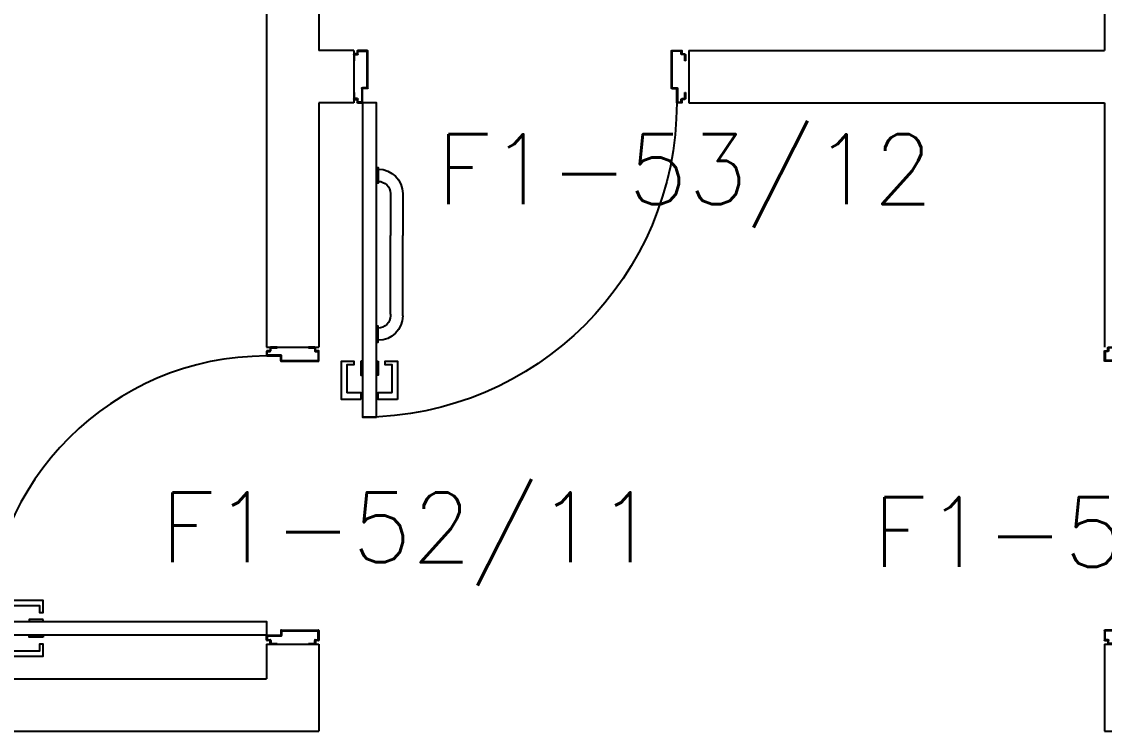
# Model space of a CAD drawing. Header units: millimetres. Extents: x 1887 to 2405, y 1100 to 1335.
# Drawn here: x 2112.408 to 2115.51, y 1239.848 to 1241.881 of the extents above; entities that cross this region are included whole.
import ezdxf

# ---------------------------------------------------------------- set-up
doc = ezdxf.new("R2010")
doc.units = ezdxf.units.MM
for name, color, linetype in [('AR-ALV', 2, 'Continuous'), ('AR-PORTA', 1, 'Continuous'), ('ENDEREÇO', 2, 'Continuous'), ('maçaneta', 1, 'Continuous'), ('mov', 1, 'Continuous'), ('PM-PERFIL U-C', 2, 'Continuous'), ('PM-PUXADOR-V', 1, 'Continuous'), ('pm1', 2, 'Continuous'), ('pm2', 2, 'Continuous')]:
    doc.layers.add(name, color=color, linetype=linetype)
doc.styles.add('UNB1-100', font='simplex.shx', dxfattribs={"height": 0.2})

# ---------------------------------------------------------------- blocks, each defined once
blk = doc.blocks.new('PM3')
at = {"layer": 'maçaneta'}
for points in [[(0.02, 0.825), (-0.035, 0.825), (-0.035, 0.715), (0, 0.715), (0, 0.725), (-0.02, 0.725), (-0.02, 0.8035, -0.414214), (-0.0185, 0.805), (0.02, 0.805)], [(0.125, 0.825), (0.07, 0.825), (0.07, 0.805), (0.1085, 0.805, -0.414214), (0.11, 0.8035), (0.11, 0.725), (0.09, 0.725), (0.09, 0.715), (0.125, 0.715)]]:
    blk.add_lwpolyline(points, format="xyb", close=True, dxfattribs=at)
for points in [[(0.02, 0.715), (0.02, 0.755), (0.025, 0.755), (0.025, 0.715)], [(0.07, 0.715), (0.07, 0.755), (0.065, 0.755), (0.065, 0.715)]]:
    blk.add_lwpolyline(points, close=True, dxfattribs=at)
at = {"layer": 'mov'}
blk.add_arc((0.025, 0.075), 0.8, 0, 90, dxfattribs=at)
at = {"layer": 'PM-PERFIL U-C'}
for p, q in [((0, 0.045), (0, 0.0635)), ((0.0015, 0.065), (0.01, 0.065)), ((0.002, 0.063), (0.002, 0.045)), ((0.0105, 0.063), (0.002, 0.063)), ((0.01, 0.065), (0.01, 0.0735)), ((0.0115, 0.075), (0.0235, 0.075)), ((0.012, 0.073), (0.012, 0.0645)), ((0.023, 0.073), (0.012, 0.073)), ((0.023, 0.0335), (0.023, 0.073)), ((0.025, 0.0735), (0.025, 0.034)), ((0.825, 0.0735), (0.825, 0.034)), ((0.8385, 0.075), (0.8265, 0.075)), ((0.827, 0.073), (0.838, 0.073)), ((0.827, 0.0335), (0.827, 0.073)), ((0.838, 0.073), (0.838, 0.0645)), ((0.8395, 0.063), (0.848, 0.063)), ((0.84, 0.065), (0.84, 0.0735)), ((0.8485, 0.065), (0.84, 0.065)), ((0.848, 0.063), (0.848, 0.045)), ((0.85, 0.045), (0.85, 0.0635)), ((0.002, 0.045), (0, 0.045)), ((0.038, 0.032), (0.0245, 0.032)), ((0.0385, 0.034), (0.025, 0.034)), ((0.038, 0.032), (0.038, -0.073)), ((0.04, 0.0325), (0.04, -0.0735)), ((0.81, 0.0325), (0.81, -0.0735)), ((0.8115, 0.034), (0.825, 0.034)), ((0.812, 0.032), (0.8255, 0.032)), ((0.812, 0.032), (0.812, -0.073)), ((0.848, 0.045), (0.85, 0.045)), ((0, -0.045), (0.002, -0.045)), ((0, -0.0635), (0, -0.045)), ((0.002, -0.045), (0.002, -0.063)), ((0.85, -0.045), (0.848, -0.045)), ((0.848, -0.045), (0.848, -0.063)), ((0.85, -0.0635), (0.85, -0.045)), ((0.01, -0.065), (0.0015, -0.065)), ((0.002, -0.063), (0.0105, -0.063)), ((0.01, -0.0735), (0.01, -0.065)), ((0.0385, -0.075), (0.0115, -0.075)), ((0.012, -0.0645), (0.012, -0.073)), ((0.012, -0.073), (0.038, -0.073)), ((0.8115, -0.075), (0.8385, -0.075)), ((0.838, -0.073), (0.812, -0.073)), ((0.838, -0.0645), (0.838, -0.073)), ((0.848, -0.063), (0.8395, -0.063)), ((0.84, -0.0735), (0.84, -0.065)), ((0.84, -0.065), (0.8485, -0.065))]:
    blk.add_line(p, q, dxfattribs=at)
for centre, start, end in [((0.0015, 0.0635), 90, 180), ((0.0115, 0.0735), 90, 180), ((0.0105, 0.0645), 270, 0), ((0.0235, 0.0735), 360, 90), ((0.8265, 0.0735), 90, 180), ((0.8395, 0.0645), 180, 270), ((0.8385, 0.0735), 0, 90), ((0.8485, 0.0635), 0, 90), ((0.0245, 0.0335), 180, 270), ((0.0385, 0.0325), 0, 90), ((0.8115, 0.0325), 90, 180), ((0.8255, 0.0335), 270, 0), ((0.0015, -0.0635), 180, 270), ((0.0115, -0.0735), 180, 270), ((0.0105, -0.0645), 0, 90), ((0.0385, -0.0735), 269.9386, 0), ((0.8115, -0.0735), 180, 270.0614), ((0.8395, -0.0645), 90, 180), ((0.8385, -0.0735), 270, 0), ((0.8485, -0.0635), 270, 0)]:
    blk.add_arc(centre, 0.0015, start, end, dxfattribs=at)
at = {"layer": 'pm1'}
blk.add_lwpolyline([(0.065, 0.875), (0.065, 0.075), (0.025, 0.075), (0.025, 0.875)], close=True, dxfattribs=at)
blk = doc.blocks.new('marco-d')
at = {"layer": 'PM-PERFIL U-C'}
for p, q in [((-0.0135, 0), (-0.0015, 0)), ((-0.025, -0.03), (-0.025, -0.0115)), ((-0.023, -0.03), (-0.025, -0.03)), ((-0.0235, -0.01), (-0.015, -0.01)), ((-0.0145, -0.012), (-0.023, -0.012)), ((-0.023, -0.012), (-0.023, -0.03)), ((-0.015, -0.01), (-0.015, -0.0015)), ((-0.002, -0.002), (-0.013, -0.002)), ((-0.013, -0.002), (-0.013, -0.0105)), ((-0.002, -0.0415), (-0.002, -0.002)), ((0, -0.0015), (0, -0.041)), ((0.013, -0.043), (-0.0005, -0.043)), ((0.0135, -0.041), (0, -0.041)), ((0.013, -0.043), (0.013, -0.148)), ((0.015, -0.0425), (0.015, -0.1485)), ((-0.025, -0.1385), (-0.025, -0.12)), ((-0.025, -0.12), (-0.023, -0.12)), ((-0.023, -0.12), (-0.023, -0.138)), ((-0.015, -0.14), (-0.0235, -0.14)), ((-0.023, -0.138), (-0.0145, -0.138)), ((-0.015, -0.1485), (-0.015, -0.14)), ((0.0135, -0.15), (-0.0135, -0.15)), ((-0.013, -0.1395), (-0.013, -0.148)), ((-0.013, -0.148), (0.013, -0.148))]:
    blk.add_line(p, q, dxfattribs=at)
for centre, start, end in [((-0.0135, -0.0015), 90, 180), ((-0.0015, -0.0015), 360, 90), ((-0.0235, -0.0115), 90, 180), ((-0.0145, -0.0105), 270, 0), ((-0.0005, -0.0415), 180, 270), ((0.0135, -0.0425), 0, 90), ((-0.0235, -0.1385), 180, 270), ((-0.0135, -0.1485), 180, 270), ((-0.0145, -0.1395), 0, 90), ((0.0135, -0.1485), 269.9386, 0)]:
    blk.add_arc(centre, 0.0015, start, end, dxfattribs=at)
blk = doc.blocks.new('marco-e')
at = {"layer": 'PM-PERFIL U-C'}
for p, q in [((0, -0.0015), (0, -0.041)), ((0.0135, 0), (0.0015, 0)), ((0.002, -0.0415), (0.002, -0.002)), ((0.002, -0.002), (0.013, -0.002)), ((0.013, -0.002), (0.013, -0.0105)), ((0.0145, -0.012), (0.023, -0.012)), ((0.015, -0.01), (0.015, -0.0015)), ((0.0235, -0.01), (0.015, -0.01)), ((0.023, -0.012), (0.023, -0.03)), ((0.023, -0.03), (0.025, -0.03)), ((0.025, -0.03), (0.025, -0.0115)), ((-0.015, -0.0425), (-0.015, -0.1485)), ((-0.0135, -0.041), (0, -0.041)), ((-0.013, -0.043), (0.0005, -0.043)), ((-0.013, -0.043), (-0.013, -0.148)), ((0.025, -0.12), (0.023, -0.12)), ((0.023, -0.12), (0.023, -0.138)), ((0.025, -0.1385), (0.025, -0.12)), ((-0.0135, -0.15), (0.0135, -0.15)), ((0.013, -0.148), (-0.013, -0.148)), ((0.013, -0.1395), (0.013, -0.148)), ((0.023, -0.138), (0.0145, -0.138)), ((0.015, -0.14), (0.0235, -0.14)), ((0.015, -0.1485), (0.015, -0.14))]:
    blk.add_line(p, q, dxfattribs=at)
for centre, start, end in [((0.0015, -0.0015), 90, 180), ((0.0145, -0.0105), 180, 270), ((0.0135, -0.0015), 0, 90), ((0.0235, -0.0115), 0, 90), ((-0.0135, -0.0425), 90, 180), ((0.0005, -0.0415), 270, 0), ((-0.0135, -0.1485), 180, 270.0614), ((0.0145, -0.1395), 90, 180), ((0.0135, -0.1485), 270, 0), ((0.0235, -0.1385), 270, 0)]:
    blk.add_arc(centre, 0.0015, start, end, dxfattribs=at)
blk = doc.blocks.new('PM4')
at = {"layer": 'maçaneta'}
for points in [[(0.02, 1), (-0.035, 1), (-0.035, 0.89), (0, 0.89), (0, 0.9), (-0.02, 0.9), (-0.02, 0.9785, -0.414214), (-0.0185, 0.98), (0.02, 0.98)], [(0.125, 1), (0.07, 1), (0.07, 0.98), (0.1085, 0.98, -0.414214), (0.11, 0.9785), (0.11, 0.9), (0.09, 0.9), (0.09, 0.89), (0.125, 0.89)]]:
    blk.add_lwpolyline(points, format="xyb", close=True, dxfattribs=at)
for points in [[(0.02, 0.89), (0.02, 0.93), (0.025, 0.93), (0.025, 0.89)], [(0.07, 0.89), (0.07, 0.93), (0.065, 0.93), (0.065, 0.89)]]:
    blk.add_lwpolyline(points, close=True, dxfattribs=at)
at = {"layer": 'mov'}
blk.add_arc((0.025, 0.15), 0.9, 0, 90, dxfattribs=at)
at = {"layer": 'PM-PUXADOR-V'}
for p, q in [((0.105, 0.755), (0.105, 0.53)), ((0.14, 0.76), (0.14, 0.755)), ((0.14, 0.755), (0.14, 0.53)), ((0.105, 0.415), (0.105, 0.53)), ((0.14, 0.415), (0.14, 0.53)), ((0.105, 0.41), (0.105, 0.415)), ((0.14, 0.41), (0.14, 0.415))]:
    blk.add_line(p, q, dxfattribs=at)
for points in [[(0.065, 0.835), (0.07, 0.835), (0.07, 0.79), (0.065, 0.79)], [(0.065, 0.335), (0.07, 0.335), (0.07, 0.38), (0.065, 0.38)]]:
    blk.add_lwpolyline(points, close=True, dxfattribs=at)
blk.add_lwpolyline([(0.105, 0.755), (0.105, 0.76, 0.414214), (0.07, 0.795)], format="xyb", dxfattribs=at)
for centre, radius, start, end in [((0.07, 0.76), 0.07, 0, 90), ((0.07, 0.41), 0.035, 270, 0), ((0.07, 0.41), 0.07, 270, 0)]:
    blk.add_arc(centre, radius, start, end, dxfattribs=at)
at = {"layer": 'pm2'}
blk.add_lwpolyline([(0.065, 1.05), (0.065, 0.15), (0.025, 0.15), (0.025, 1.05)], close=True, dxfattribs=at)
at = {"layer": 'pm1'}
for name, p in [('marco-d', (0.025, 0.15)), ('marco-e', (0.925, 0.15))]:
    blk.add_blockref(name, p, dxfattribs=at)

msp = doc.modelspace()

# ---------------------------------------------------------------- linework, layer by layer
at = {"layer": 'AR-ALV'}
for p, q in [((2113.1097, 1243.4485), (2113.1097, 1240.9485)), ((2113.2597, 1243.4485), (2113.2597, 1241.7985)), ((2115.5097, 1243.4485), (2115.5097, 1241.7985)), ((2113.3597, 1241.7985), (2113.2597, 1241.7985)), ((2113.3597, 1241.7985), (2113.3597, 1241.6485)), ((2114.3197, 1241.7985), (2115.5097, 1241.7985)), ((2114.3197, 1241.7985), (2114.3197, 1241.6485)), ((2113.3597, 1241.6485), (2113.2597, 1241.6485)), ((2113.2597, 1241.6485), (2113.2597, 1240.9485)), ((2114.3197, 1241.6485), (2115.5097, 1241.6485)), ((2115.5097, 1241.6485), (2115.5097, 1240.9485)), ((2113.1097, 1240.9485), (2113.2597, 1240.9485)), ((2113.1097, 1240.0985), (2113.2597, 1240.0985)), ((2113.1097, 1240.0985), (2113.1097, 1239.9985)), ((2113.2597, 1240.0985), (2113.2597, 1239.8485)), ((2115.5097, 1240.0985), (2115.5097, 1239.8485)), ((2115.5097, 1240.0985), (2115.6597, 1240.0985)), ((2112.2597, 1239.9985), (2113.1097, 1239.9985)), ((2108.8097, 1239.8485), (2113.2597, 1239.8485)), ((2115.5097, 1239.8485), (2118.4097, 1239.8485))]:
    msp.add_line(p, q, dxfattribs=at)

# ---------------------------------------------------------------- block references
at = {"layer": 'AR-PORTA', "xscale": -1}
for name, p, rotation in [('PM4', (2113.3597, 1241.7985), 180), ('PM3', (2115.5847, 1240.0985), 270)]:
    msp.add_blockref(name, p, dxfattribs=dict(at, rotation=rotation))
at = {"layer": 'AR-PORTA', "rotation": 90}
msp.add_blockref('PM3', (2113.1847, 1240.0985), dxfattribs=at)

# ---------------------------------------------------------------- texts
at = {"layer": 'ENDEREÇO', "style": 'UNB1-100'}
for s, p in [('F1-53/12', (2113.5965, 1241.3585)), ('F1-52/11', (2112.8058, 1240.3329)), ('F1-54/11', (2114.8452, 1240.3194))]:
    msp.add_text(s, height=0.2, dxfattribs=at).set_placement(p)

doc.saveas('drawing.dxf')
